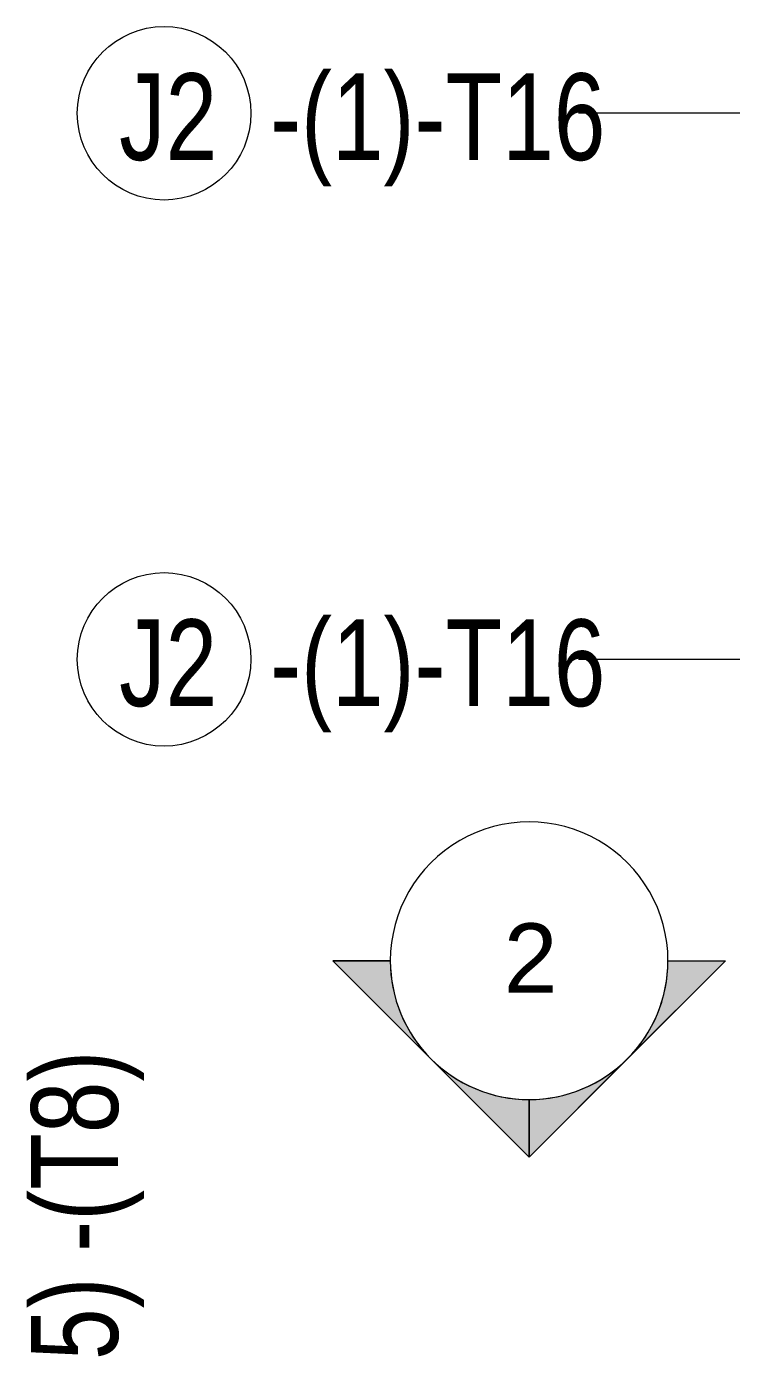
# Model space of a CAD drawing. Header units: millimetres. Extents: x -1228 to 17985, y -2296 to 18684.
# Drawn here: x 184 to 996, y 1411 to 2940 of the extents above; entities that cross this region are included whole.
import ezdxf

# ---------------------------------------------------------------- set-up
doc = ezdxf.new("R2010")
doc.units = ezdxf.units.MM
doc.layers.add('G-ANNO-SYMB', color=111, linetype='Continuous', lineweight=9)
doc.layers.add('S-RBAR-IDEN', color=171, linetype='Continuous', lineweight=9)
doc.styles.add('Arial_1', font='arial.ttf', dxfattribs={"height": 79.99999999999991})
doc.styles.add('Nirmala UI Semilight', font='NirmalaS.ttf', dxfattribs={"width": 0.8, "height": 99.99999999999993})

# ---------------------------------------------------------------- blocks, each defined once
blk = doc.blocks.new('M_Rebar Tag_rfa Dimension - ARROW-793927-Elevation Front Copy 1')
at = {"layer": 'S-RBAR-IDEN'}
blk.add_circle((342.648857163215, -931.641589798012), 100, dxfattribs=at)
blk = doc.blocks.new('Detail View - M_Section Head - Filled SHOP DWG-1002450-Elevation Front Copy 1')
at = {"layer": 'G-ANNO-SYMB'}
h = blk.add_hatch(color=256, dxfattribs=at)
edge = h.paths.add_edge_path()
edge.add_line((2122.615650850311, 4616.139849525146), (2009.478565860464, 4503.002764535301))
edge.add_arc((2122.61565085031, 4389.865679545453), 160, 89.99999999999972, 134.9999999999992, ccw=False)
edge.add_line((2122.61565085031, 4549.865679545452), (2122.615650850311, 4616.139849525146))
h = blk.add_hatch(color=256, dxfattribs=at)
edge = h.paths.add_edge_path()
edge.add_line((1896.341480870617, 4389.865679545456), (1962.61565085031, 4389.865679545455))
edge.add_arc((2122.61565085031, 4389.865679545453), 160.0000000000008, 135, 179.9999999999994, ccw=False)
edge.add_line((2009.478565860463, 4503.002764535301), (1896.341480870617, 4389.865679545456))
h = blk.add_hatch(color=256, dxfattribs=at)
edge = h.paths.add_edge_path()
edge.add_line((1896.341480870617, 4389.865679545453), (2009.478565860462, 4276.728594555606))
edge.add_arc((2122.61565085031, 4389.865679545454), 160.0000000000004, 180.0000000000003, 224.9999999999991, ccw=False)
edge.add_line((1962.61565085031, 4389.865679545453), (1896.341480870617, 4389.865679545453))
h = blk.add_hatch(color=256, dxfattribs=at)
edge = h.paths.add_edge_path()
edge.add_line((2122.615650850308, 4163.59150956576), (2122.615650850309, 4229.865679545454))
edge.add_arc((2122.61565085031, 4389.865679545454), 159.9999999999994, 224.9999999999999, 269.9999999999995, ccw=False)
edge.add_line((2009.478565860462, 4276.728594555606), (2122.615650850308, 4163.59150956576))
for p, q in [((1896.341480870615, 4389.865679545454), (2122.615650850311, 4616.139849525145)), ((2009.478565860464, 4503.002764535301), (2122.615650850311, 4616.139849525146)), ((2122.615650850311, 4549.865679545454), (2122.615650850311, 4616.139849525145)), ((2122.615650850311, 4616.139849525146), (2122.61565085031, 4549.865679545452)), ((1896.341480870617, 4389.865679545456), (2009.478565860463, 4503.002764535301)), ((1896.341480870615, 4389.865679545454), (2122.615650850309, 4163.59150956576)), ((1962.61565085031, 4389.865679545455), (1896.341480870617, 4389.865679545456)), ((1896.341480870617, 4389.865679545453), (1962.61565085031, 4389.865679545453)), ((2009.478565860462, 4276.728594555606), (1896.341480870617, 4389.865679545453)), ((2122.615650850308, 4163.59150956576), (2009.478565860462, 4276.728594555606)), ((2122.615650850309, 4229.865679545454), (2122.615650850309, 4163.59150956576)), ((2122.615650850309, 4229.865679545454), (2122.615650850308, 4163.59150956576))]:
    blk.add_line(p, q, dxfattribs=at)
for centre, radius, start, end in [((2122.61565085031, 4389.865679545454), 159.9999999999998, 90, 269.9999999999993), ((2122.61565085031, 4389.865679545453), 160, 89.99999999999935, 134.9999999999989), ((2122.615650850309, 4389.865679545454), 160.0000000000002, 269.9999999999997, 89.99999999999993), ((2122.61565085031, 4389.865679545453), 160.0000000000008, 134.9999999999997, 179.999999999999), ((2122.61565085031, 4389.865679545454), 160.0000000000004, 179.9999999999999, 224.9999999999988), ((2122.61565085031, 4389.865679545454), 159.9999999999994, 224.9999999999995, 269.9999999999991)]:
    blk.add_arc(centre, radius, start, end, dxfattribs=at)

msp = doc.modelspace()

# ---------------------------------------------------------------- linework, layer by layer
at = {"layer": 'S-RBAR-IDEN'}
for p, q in [((1531.085216076189, 2839.969698392966), (820.3802032768458, 2839.969698392965)), ((1147.411049472473, 2210.54678823166), (820.3802032768333, 2210.54678823166))]:
    msp.add_line(p, q, dxfattribs=at)

# ---------------------------------------------------------------- block references
at = {"layer": 'G-ANNO-SYMB', "rotation": 90.00000000000017}
msp.add_blockref('Detail View - M_Section Head - Filled SHOP DWG-1002450-Elevation Front Copy 1', (5153.22699794131, -259.4358860865228), dxfattribs=at)
at = {"layer": 'S-RBAR-IDEN'}
for p in [(0, 3771.611288190978), (0, 3142.188378029672)]:
    msp.add_blockref('M_Rebar Tag_rfa Dimension - ARROW-793927-Elevation Front Copy 1', p, dxfattribs=at)

# ---------------------------------------------------------------- texts
at = {"layer": 'G-ANNO-SYMB', "insert": (734.0081414625006, 1906.246844171767), "char_height": 79.99999999999991, "width": 76.96199999999993, "attachment_point": 1, "style": 'Arial_1'}
msp.add_mtext('2', dxfattribs=at)
at = {"layer": 'S-RBAR-IDEN', "char_height": 99.99999999999993, "attachment_point": 1, "style": 'Nirmala UI Semilight'}
for s, insert, width in [('-(1)-T16', (464.8602032768459, 2886.051598721748), 428.4217999999996), ('J2', (290.839689324089, 2886.051598721748), 118.0083999999999), ('J2', (290.8396893240765, 2256.628688560443), 118.0083999999999), ('-(1)-T16', (464.8602032768334, 2256.628688560443), 428.4217999999996)]:
    msp.add_mtext(s, dxfattribs=dict(at, insert=insert, width=width))
at = {"layer": 'S-RBAR-IDEN', "insert": (189.4551248840731, 1272.244634204767), "char_height": 99.99999999999993, "width": 564.3879999999995, "attachment_point": 1, "rotation": 90, "style": 'Nirmala UI Semilight'}
msp.add_mtext('-(15) -(T8)', dxfattribs=at)

doc.saveas('drawing.dxf')
